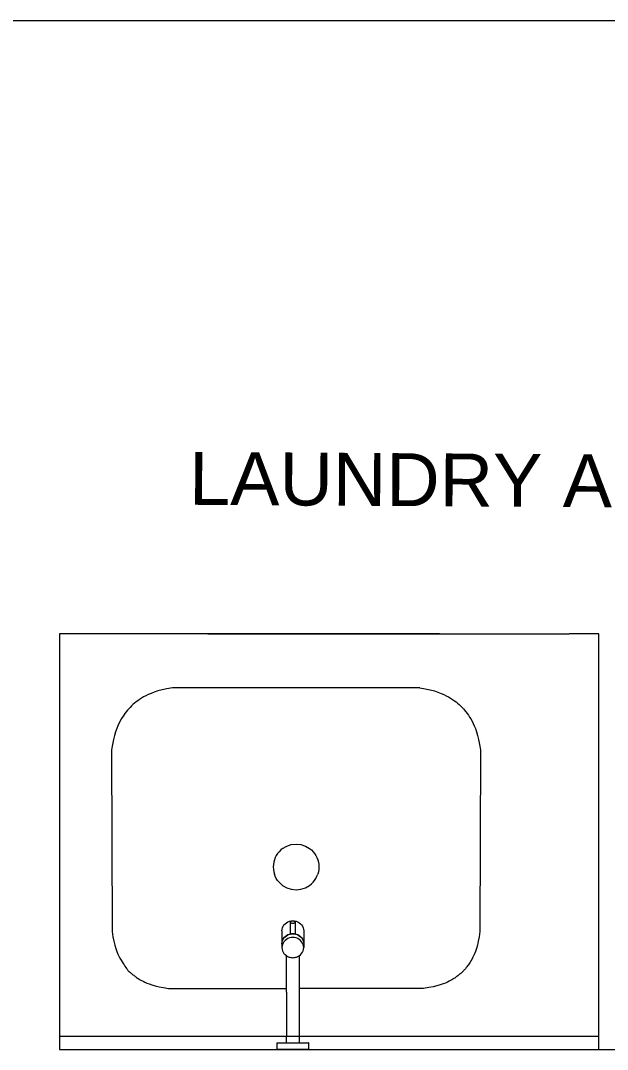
# Model space of a CAD drawing. Header units: millimetres. Extents: x 2027 to 2311, y 2171 to 2421.
# Drawn here: x 2262.59 to 2282.94, y 2385.09 to 2420.75 of the extents above; entities that cross this region are included whole.
import ezdxf

# ---------------------------------------------------------------- set-up
doc = ezdxf.new("R2010")
doc.units = ezdxf.units.MM
doc.layers.add('inne_gulv', color=255, linetype='Continuous', lineweight=15)
doc.layers.add('SectionCutEdges', color=6, linetype='Continuous', lineweight=30)
doc.styles.get("Standard").update_dxf_attribs({"font": 'arial.ttf'})

# ---------------------------------------------------------------- blocks, each defined once
blk = doc.blocks.new('laundry')
at = {"layer": 'inne_gulv'}
for p, q in [((405.3191, 54.4678), (405.3191, 54.8678)), ((405.3191, 54.8678), (405.3333, 54.8678)), ((405.3333, 54.8678), (405.6587, 54.8678)), ((405.4762, 54.8678), (406.1621, 54.8678)), ((405.5787, 54.8678), (405.9033, 54.8678)), ((405.6587, 54.8578), (405.6587, 54.8678)), ((405.659, 54.8678), (405.6587, 54.8678)), ((405.6587, 54.8578), (405.659, 54.8578)), ((405.6599, 54.8678), (405.659, 54.8678)), ((405.659, 54.8578), (405.6599, 54.8578)), ((405.6614, 54.8678), (405.6599, 54.8678)), ((405.6599, 54.8578), (405.6614, 54.8578)), ((405.6635, 54.8678), (405.6614, 54.8678)), ((405.6614, 54.8578), (405.6635, 54.8578)), ((405.666, 54.8678), (405.6635, 54.8678)), ((405.6635, 54.8578), (405.666, 54.8578)), ((405.669, 54.8678), (405.666, 54.8678)), ((405.666, 54.8578), (405.669, 54.8578)), ((405.6724, 54.8678), (405.669, 54.8678)), ((405.669, 54.8578), (405.6724, 54.8578)), ((405.676, 54.8678), (405.6724, 54.8678)), ((405.6724, 54.8578), (405.6737, 54.8578)), ((405.6737, 54.8578), (405.6738, 54.8578)), ((405.6737, 54.8578), (405.6737, 54.8478)), ((405.6738, 54.8578), (405.6742, 54.8578)), ((405.6742, 54.8578), (405.6748, 54.8578)), ((405.6748, 54.8578), (405.6756, 54.8578)), ((405.6756, 54.8578), (405.676, 54.8578)), ((405.6798, 54.8678), (405.676, 54.8678)), ((405.676, 54.8578), (405.6766, 54.8578)), ((405.6766, 54.8578), (405.6778, 54.8578)), ((405.6778, 54.8578), (405.6791, 54.8578)), ((405.6791, 54.8578), (405.6798, 54.8578)), ((405.6837, 54.8678), (405.6798, 54.8678)), ((405.6798, 54.8578), (405.6806, 54.8578)), ((405.6806, 54.8578), (405.6821, 54.8578)), ((405.6821, 54.8578), (405.6837, 54.8578)), ((405.6876, 54.8678), (405.6837, 54.8678)), ((405.6837, 54.8578), (405.6852, 54.8578)), ((405.6837, 54.8578), (405.6837, 54.8578)), ((405.6852, 54.8578), (405.6868, 54.8578)), ((405.6868, 54.8578), (405.6876, 54.8578)), ((405.6914, 54.8678), (405.6876, 54.8678)), ((405.6876, 54.8578), (405.6882, 54.8578)), ((405.6882, 54.8578), (405.6895, 54.8578)), ((405.6895, 54.8578), (405.6907, 54.8578)), ((405.6907, 54.8578), (405.6914, 54.8578)), ((405.6951, 54.8678), (405.6914, 54.8678)), ((405.6914, 54.8578), (405.6918, 54.8578)), ((405.6918, 54.8578), (405.6926, 54.8578)), ((405.6926, 54.8578), (405.6932, 54.8578)), ((405.6937, 54.8578), (405.6932, 54.8578)), ((405.6937, 54.8478), (405.6937, 54.8578)), ((405.6937, 54.8578), (405.6951, 54.8578)), ((405.6984, 54.8678), (405.6951, 54.8678)), ((405.6951, 54.8578), (405.6984, 54.8578)), ((405.7014, 54.8678), (405.6984, 54.8678)), ((405.6984, 54.8578), (405.7014, 54.8578)), ((405.7039, 54.8678), (405.7014, 54.8678)), ((405.7014, 54.8578), (405.7039, 54.8578)), ((405.706, 54.8678), (405.7039, 54.8678)), ((405.7039, 54.8578), (405.706, 54.8578)), ((405.7075, 54.8678), (405.706, 54.8678)), ((405.706, 54.8578), (405.7075, 54.8578)), ((405.7084, 54.8678), (405.7075, 54.8678)), ((405.7075, 54.8578), (405.7084, 54.8578)), ((405.7084, 54.8678), (405.7087, 54.8678)), ((405.7087, 54.8578), (405.7084, 54.8578)), ((405.7087, 54.8678), (405.7087, 54.8578)), ((406.1621, 54.8678), (406.1621, 54.8478)), ((406.1621, 54.8678), (406.8344, 54.8678)), ((406.1621, 54.8478), (405.3191, 54.8478)), ((405.6737, 54.8478), (405.3191, 54.8478)), ((405.6738, 54.8478), (405.6737, 54.8478)), ((405.6737, 54.7782), (405.6737, 54.8478)), ((405.6748, 54.8478), (405.6742, 54.8478)), ((405.6937, 54.8478), (405.6932, 54.8478)), ((405.6937, 54.7781), (405.6937, 54.8478)), ((406.1621, 54.8478), (406.1621, 54.2178)), ((405.6737, 54.7782), (405.6736, 54.7725)), ((405.6936, 54.7725), (405.6937, 54.7781)), ((405.4893, 54.7725), (405.6736, 54.7725)), ((405.6736, 54.7725), (405.6736, 54.772)), ((405.6736, 54.772), (405.6736, 54.7718)), ((405.6736, 54.7718), (405.6736, 54.771)), ((405.6736, 54.771), (405.6736, 54.7657)), ((405.6736, 54.7657), (405.6736, 54.7476)), ((405.8883, 54.7725), (405.6936, 54.7725)), ((405.6936, 54.772), (405.6936, 54.7725)), ((405.6936, 54.7718), (405.6936, 54.772)), ((405.6936, 54.771), (405.6936, 54.7718)), ((405.6936, 54.7656), (405.6936, 54.771)), ((405.6936, 54.7476), (405.6936, 54.7656)), ((405.6736, 54.7476), (405.6736, 54.7457)), ((405.6736, 54.7457), (405.6736, 54.7441)), ((405.6736, 54.7441), (405.6736, 54.743)), ((405.6736, 54.743), (405.6736, 54.7426)), ((405.6736, 54.7426), (405.6736, 54.7418)), ((405.6936, 54.7457), (405.6936, 54.7476)), ((405.6936, 54.7441), (405.6936, 54.7457)), ((405.6936, 54.743), (405.6936, 54.7441)), ((405.6936, 54.7426), (405.6936, 54.743)), ((405.6936, 54.7418), (405.6936, 54.7426)), ((405.6736, 54.7418), (405.6736, 54.7409)), ((405.6736, 54.7409), (405.6736, 54.7401)), ((405.6736, 54.7401), (405.6736, 54.7392)), ((405.6736, 54.7392), (405.6736, 54.7383)), ((405.6736, 54.7383), (405.6736, 54.7373)), ((405.6736, 54.7373), (405.6736, 54.7364)), ((405.6736, 54.7364), (405.6736, 54.7354)), ((405.6736, 54.7354), (405.6736, 54.7341)), ((405.6736, 54.7341), (405.6736, 54.7316)), ((405.6736, 54.7316), (405.6736, 54.728)), ((405.6736, 54.728), (405.6737, 54.7233)), ((405.6936, 54.7409), (405.6936, 54.7418)), ((405.6936, 54.7401), (405.6936, 54.7409)), ((405.6936, 54.7392), (405.6936, 54.7401)), ((405.6936, 54.7383), (405.6936, 54.7392)), ((405.6936, 54.7373), (405.6936, 54.7383)), ((405.6936, 54.7364), (405.6936, 54.7373)), ((405.6936, 54.7354), (405.6936, 54.7364)), ((405.6936, 54.7341), (405.6936, 54.7354)), ((405.6936, 54.7316), (405.6936, 54.7341)), ((405.6936, 54.728), (405.6936, 54.7316)), ((405.6937, 54.7233), (405.6936, 54.728)), ((405.6667, 54.7086), (405.6669, 54.7111)), ((405.6669, 54.7111), (405.667, 54.7115)), ((405.667, 54.7115), (405.6675, 54.7135)), ((405.6675, 54.7135), (405.6685, 54.7158)), ((405.6685, 54.7158), (405.6698, 54.7177)), ((405.6698, 54.7177), (405.6699, 54.7179)), ((405.6699, 54.7179), (405.6717, 54.7198)), ((405.6737, 54.7214), (405.6717, 54.7198)), ((405.6737, 54.7233), (405.6737, 54.7214)), ((405.6737, 54.7214), (405.6738, 54.7214)), ((405.6738, 54.7214), (405.6741, 54.7216)), ((405.6741, 54.7216), (405.6747, 54.722)), ((405.6747, 54.722), (405.6756, 54.7224)), ((405.6756, 54.7224), (405.676, 54.7227)), ((405.676, 54.7227), (405.6766, 54.7229)), ((405.6766, 54.7229), (405.6778, 54.7234)), ((405.6778, 54.7234), (405.6784, 54.7236)), ((405.6784, 54.7236), (405.6791, 54.7238)), ((405.6791, 54.7238), (405.6806, 54.7241)), ((405.6806, 54.7241), (405.681, 54.7242)), ((405.681, 54.7242), (405.6821, 54.7243)), ((405.6821, 54.7243), (405.6837, 54.7244)), ((405.6837, 54.7244), (405.6852, 54.7243)), ((405.6852, 54.7243), (405.6863, 54.7242)), ((405.6863, 54.7242), (405.6868, 54.7241)), ((405.6868, 54.7241), (405.6882, 54.7238)), ((405.6882, 54.7238), (405.6889, 54.7236)), ((405.6889, 54.7236), (405.6895, 54.7234)), ((405.6895, 54.7234), (405.6907, 54.7229)), ((405.6907, 54.7229), (405.6914, 54.7227)), ((405.6914, 54.7227), (405.6917, 54.7225)), ((405.6917, 54.7225), (405.6926, 54.722)), ((405.6926, 54.722), (405.6932, 54.7216)), ((405.6932, 54.7216), (405.6937, 54.7214)), ((405.6937, 54.7214), (405.6937, 54.7233)), ((405.6937, 54.7214), (405.6957, 54.7198)), ((405.6957, 54.7198), (405.6974, 54.7179)), ((405.6974, 54.7179), (405.6975, 54.7177)), ((405.6975, 54.7177), (405.6988, 54.7158)), ((405.6988, 54.7158), (405.6998, 54.7135)), ((405.6998, 54.7135), (405.7004, 54.7115)), ((405.7004, 54.7115), (405.7004, 54.7111)), ((405.7004, 54.7111), (405.7007, 54.7086)), ((405.6669, 54.7062), (405.6667, 54.7086)), ((405.6667, 54.7047), (405.6667, 54.7086)), ((405.6667, 54.7028), (405.6667, 54.7047)), ((405.6669, 54.7047), (405.6667, 54.7028)), ((405.6667, 54.7028), (405.6667, 54.7025)), ((405.6667, 54.7025), (405.6667, 54.7023)), ((405.6667, 54.7023), (405.6669, 54.7003)), ((405.6667, 54.6976), (405.6667, 54.7023)), ((405.6667, 54.6825), (405.6667, 54.6976)), ((405.6675, 54.7038), (405.6669, 54.7062)), ((405.6669, 54.7048), (405.6669, 54.7047)), ((405.6669, 54.7003), (405.6675, 54.6979)), ((405.6669, 54.7003), (405.6669, 54.6999)), ((405.6669, 54.6999), (405.6675, 54.6975)), ((405.6685, 54.7015), (405.6675, 54.7038)), ((405.6675, 54.6979), (405.6685, 54.6956)), ((405.6675, 54.6975), (405.6685, 54.6952)), ((405.6699, 54.6994), (405.6685, 54.7015)), ((405.6685, 54.6956), (405.6699, 54.6935)), ((405.6685, 54.6952), (405.6699, 54.6931)), ((405.6717, 54.6975), (405.6699, 54.6994)), ((405.6737, 54.6959), (405.6717, 54.6975)), ((405.676, 54.6946), (405.6737, 54.6959)), ((405.6784, 54.6936), (405.676, 54.6946)), ((405.6914, 54.6946), (405.6889, 54.6936)), ((405.6937, 54.6959), (405.6914, 54.6946)), ((405.6957, 54.6975), (405.6937, 54.6959)), ((405.6974, 54.6994), (405.6957, 54.6975)), ((405.6988, 54.7015), (405.6974, 54.6994)), ((405.6974, 54.6935), (405.6988, 54.6956)), ((405.6974, 54.6931), (405.6988, 54.6952)), ((405.6998, 54.7038), (405.6988, 54.7015)), ((405.6988, 54.6956), (405.6998, 54.6979)), ((405.6988, 54.6952), (405.6998, 54.6975)), ((405.7004, 54.7062), (405.6998, 54.7038)), ((405.6998, 54.6979), (405.7004, 54.7003)), ((405.6998, 54.6975), (405.7004, 54.6999)), ((405.7007, 54.7086), (405.7004, 54.7062)), ((405.7004, 54.7048), (405.7005, 54.7047)), ((405.7004, 54.7003), (405.7007, 54.7023)), ((405.7004, 54.6999), (405.7004, 54.7003)), ((405.7007, 54.7028), (405.7005, 54.7047)), ((405.7006, 54.7025), (405.7007, 54.7028)), ((405.7007, 54.7023), (405.7006, 54.7025)), ((405.7007, 54.7047), (405.7007, 54.7086)), ((405.7007, 54.7028), (405.7007, 54.7047)), ((405.7007, 54.6976), (405.7007, 54.7023)), ((405.7007, 54.6825), (405.7007, 54.6976)), ((405.4004, 54.3995), (405.4012, 54.6837)), ((405.6667, 54.6825), (405.6669, 54.68)), ((405.6669, 54.68), (405.6675, 54.6776)), ((405.6675, 54.6776), (405.6685, 54.6753)), ((405.6699, 54.6935), (405.6717, 54.6916)), ((405.6699, 54.6931), (405.6717, 54.6912)), ((405.6717, 54.6916), (405.6737, 54.69)), ((405.6717, 54.6912), (405.6737, 54.6896)), ((405.6737, 54.69), (405.676, 54.6887)), ((405.6737, 54.6896), (405.676, 54.6883)), ((405.676, 54.6887), (405.6784, 54.6878)), ((405.676, 54.6883), (405.6784, 54.6874)), ((405.681, 54.6931), (405.6784, 54.6936)), ((405.6784, 54.6878), (405.6797, 54.6875)), ((405.6784, 54.6874), (405.6797, 54.6871)), ((405.6797, 54.6871), (405.6797, 54.6875)), ((405.6797, 54.6689), (405.6797, 54.6871)), ((405.6837, 54.6929), (405.681, 54.6931)), ((405.6863, 54.6931), (405.6837, 54.6929)), ((405.6889, 54.6936), (405.6863, 54.6931)), ((405.6877, 54.6875), (405.6889, 54.6878)), ((405.6877, 54.6875), (405.6877, 54.6871)), ((405.6877, 54.6871), (405.6889, 54.6874)), ((405.6877, 54.6871), (405.6877, 54.6689)), ((405.6889, 54.6878), (405.6914, 54.6887)), ((405.6889, 54.6874), (405.6914, 54.6883)), ((405.6914, 54.6887), (405.6937, 54.69)), ((405.6914, 54.6883), (405.6937, 54.6896)), ((405.6937, 54.69), (405.6957, 54.6916)), ((405.6937, 54.6896), (405.6957, 54.6912)), ((405.6957, 54.6916), (405.6974, 54.6935)), ((405.6957, 54.6912), (405.6974, 54.6931)), ((405.6988, 54.6753), (405.6998, 54.6776)), ((405.6998, 54.6776), (405.7004, 54.68)), ((405.7004, 54.68), (405.7007, 54.6825)), ((405.9772, 54.3995), (405.9764, 54.6837)), ((405.6685, 54.6753), (405.6699, 54.6732)), ((405.6699, 54.6732), (405.6717, 54.6714)), ((405.6717, 54.6714), (405.6737, 54.6698)), ((405.6737, 54.6698), (405.676, 54.6685)), ((405.676, 54.6685), (405.6784, 54.6675)), ((405.6784, 54.6675), (405.681, 54.6669)), ((405.6797, 54.6691), (405.6799, 54.6693)), ((405.6797, 54.6689), (405.6797, 54.6691)), ((405.6797, 54.6686), (405.6797, 54.6689)), ((405.6799, 54.6684), (405.6797, 54.6686)), ((405.6799, 54.6693), (405.6801, 54.6695)), ((405.6801, 54.6682), (405.6799, 54.6684)), ((405.6801, 54.6695), (405.6804, 54.6697)), ((405.6804, 54.668), (405.6801, 54.6682)), ((405.6804, 54.6697), (405.6808, 54.6699)), ((405.6808, 54.6678), (405.6804, 54.668)), ((405.6808, 54.6699), (405.681, 54.67)), ((405.681, 54.6677), (405.6808, 54.6678)), ((405.681, 54.67), (405.6813, 54.6701)), ((405.6813, 54.6676), (405.681, 54.6677)), ((405.681, 54.6669), (405.6837, 54.6667)), ((405.6813, 54.6701), (405.6819, 54.6702)), ((405.6819, 54.6675), (405.6813, 54.6676)), ((405.6819, 54.6702), (405.6824, 54.6703)), ((405.6824, 54.6674), (405.6819, 54.6675)), ((405.6824, 54.6703), (405.683, 54.6703)), ((405.683, 54.6674), (405.6824, 54.6674)), ((405.683, 54.6703), (405.6837, 54.6704)), ((405.6837, 54.6674), (405.683, 54.6674)), ((405.6837, 54.6704), (405.6843, 54.6703)), ((405.6843, 54.6674), (405.6837, 54.6674)), ((405.6837, 54.6667), (405.6863, 54.6669)), ((405.6843, 54.6703), (405.6849, 54.6703)), ((405.6849, 54.6674), (405.6843, 54.6674)), ((405.6849, 54.6703), (405.6855, 54.6702)), ((405.6855, 54.6675), (405.6849, 54.6674)), ((405.6855, 54.6702), (405.686, 54.6701)), ((405.686, 54.6676), (405.6855, 54.6675)), ((405.686, 54.6701), (405.6865, 54.6699)), ((405.6863, 54.6677), (405.686, 54.6676)), ((405.6865, 54.6678), (405.6863, 54.6677)), ((405.6863, 54.6669), (405.6888, 54.6675)), ((405.6865, 54.6699), (405.6869, 54.6697)), ((405.6869, 54.668), (405.6865, 54.6678)), ((405.6869, 54.6697), (405.6872, 54.6695)), ((405.6872, 54.6682), (405.6869, 54.668)), ((405.6872, 54.6695), (405.6875, 54.6693)), ((405.6875, 54.6684), (405.6872, 54.6682)), ((405.6875, 54.6693), (405.6876, 54.6691)), ((405.6876, 54.6686), (405.6875, 54.6684)), ((405.6876, 54.6691), (405.6877, 54.6689)), ((405.6877, 54.6689), (405.6876, 54.6686)), ((405.6888, 54.6675), (405.6889, 54.6675)), ((405.6889, 54.6675), (405.6914, 54.6685)), ((405.6914, 54.6685), (405.6937, 54.6698)), ((405.6937, 54.6698), (405.6957, 54.6714)), ((405.6957, 54.6714), (405.6974, 54.6732)), ((405.6974, 54.6732), (405.6988, 54.6753)), ((405.6678, 54.6114), (405.6743, 54.6151)), ((405.6743, 54.6151), (405.6814, 54.6175)), ((405.6814, 54.6175), (405.6888, 54.6182)), ((405.6888, 54.6182), (405.6962, 54.6175)), ((405.6962, 54.6175), (405.7033, 54.6151)), ((405.7033, 54.6151), (405.7098, 54.6114)), ((405.6579, 54.6004), (405.6562, 54.597)), ((405.66, 54.6035), (405.6579, 54.6004)), ((405.6623, 54.6064), (405.66, 54.6035)), ((405.6649, 54.609), (405.6623, 54.6064)), ((405.6678, 54.6114), (405.6649, 54.609)), ((405.7098, 54.6114), (405.7127, 54.609)), ((405.7127, 54.609), (405.7153, 54.6064)), ((405.7153, 54.6064), (405.7176, 54.6035)), ((405.7176, 54.6035), (405.7197, 54.6004)), ((405.7197, 54.6004), (405.7214, 54.597)), ((405.6532, 54.5825), (405.6534, 54.5863)), ((405.6534, 54.5788), (405.6532, 54.5825)), ((405.6534, 54.5863), (405.6539, 54.59)), ((405.6539, 54.59), (405.6549, 54.5936)), ((405.6562, 54.597), (405.6549, 54.5936)), ((405.7214, 54.597), (405.7228, 54.5936)), ((405.7237, 54.59), (405.7228, 54.5936)), ((405.7243, 54.5863), (405.7237, 54.59)), ((405.7245, 54.5825), (405.7243, 54.5863)), ((405.7243, 54.5788), (405.7245, 54.5825)), ((405.6539, 54.5751), (405.6534, 54.5788)), ((405.6549, 54.5715), (405.6539, 54.5751)), ((405.6562, 54.568), (405.6549, 54.5715)), ((405.6579, 54.5647), (405.6562, 54.568)), ((405.7197, 54.5647), (405.7214, 54.568)), ((405.7214, 54.568), (405.7228, 54.5715)), ((405.7228, 54.5715), (405.7237, 54.5751)), ((405.7237, 54.5751), (405.7243, 54.5788)), ((405.66, 54.5616), (405.6579, 54.5647)), ((405.6623, 54.5587), (405.66, 54.5616)), ((405.6649, 54.556), (405.6623, 54.5587)), ((405.6678, 54.5536), (405.6649, 54.556)), ((405.6678, 54.5536), (405.6743, 54.5499)), ((405.6743, 54.5499), (405.6814, 54.5476)), ((405.6962, 54.5476), (405.7033, 54.5499)), ((405.7033, 54.5499), (405.7098, 54.5536)), ((405.7098, 54.5536), (405.7127, 54.556)), ((405.7127, 54.556), (405.7153, 54.5587)), ((405.7153, 54.5587), (405.7176, 54.5616)), ((405.7176, 54.5616), (405.7197, 54.5647)), ((405.6814, 54.5476), (405.6888, 54.5468)), ((405.6888, 54.5468), (405.6962, 54.5476)), ((405.3191, 54.2178), (405.3191, 54.4678)), ((405.8822, 54.3023), (405.4954, 54.3023)), ((405.9129, 54.2178), (405.3191, 54.2178)), ((405.551, 54.2178), (406.0507, 54.2178)), ((405.9129, 54.2178), (405.9139, 54.2178)), ((405.9139, 54.2178), (405.9167, 54.2178)), ((405.9167, 54.2178), (405.9209, 54.2178)), ((405.9209, 54.2178), (405.9255, 54.2178)), ((405.9255, 54.2178), (405.9658, 54.2178)), ((405.9658, 54.2178), (405.9727, 54.2178)), ((405.9727, 54.2178), (405.9781, 54.2178)), ((406.0507, 54.2178), (406.0561, 54.2178)), ((406.0561, 54.2178), (406.063, 54.2178)), ((406.063, 54.2178), (406.1033, 54.2178)), ((406.1033, 54.2178), (406.1079, 54.2178)), ((406.1079, 54.2178), (406.1121, 54.2178)), ((406.1121, 54.2178), (406.1149, 54.2178)), ((406.1149, 54.2178), (406.1158, 54.2178)), ((406.1621, 54.2178), (406.1158, 54.2178))]:
    blk.add_line(p, q, dxfattribs=at)
for points in [[(405.4012, 54.6837), (405.4025, 54.6917), (405.4039, 54.6987), (405.4054, 54.7048), (405.4069, 54.7101), (405.4085, 54.7147), (405.4101, 54.7187), (405.4117, 54.7222), (405.4134, 54.7254), (405.4151, 54.7284), (405.4167, 54.7311), (405.4183, 54.7336), (405.4198, 54.7358), (405.4212, 54.7378), (405.4225, 54.7396), (405.4236, 54.7411), (405.4246, 54.7423), (405.4254, 54.7434), (405.426, 54.7442), (405.4265, 54.7448), (405.427, 54.7453), (405.4274, 54.7458), (405.4279, 54.7462), (405.4284, 54.7467), (405.429, 54.7472), (405.4297, 54.7478), (405.4306, 54.7485), (405.4316, 54.7493), (405.4327, 54.7501), (405.4338, 54.751), (405.435, 54.7519), (405.4361, 54.7528), (405.4373, 54.7537), (405.4384, 54.7545), (405.4395, 54.7554), (405.4407, 54.7563), (405.442, 54.7571), (405.4435, 54.7581), (405.4452, 54.7591), (405.4472, 54.7601), (405.4495, 54.7613), (405.4522, 54.7626), (405.4553, 54.764), (405.459, 54.7654), (405.4634, 54.7669), (405.4685, 54.7683), (405.4745, 54.7698), (405.4814, 54.7712), (405.4893, 54.7725)], [(405.9764, 54.6837), (405.9751, 54.6917), (405.9737, 54.6987), (405.9723, 54.7048), (405.9708, 54.71), (405.9693, 54.7145), (405.9678, 54.7183), (405.9663, 54.7216), (405.9649, 54.7245), (405.9636, 54.727), (405.9623, 54.7293), (405.961, 54.7313), (405.9599, 54.7331), (405.9588, 54.7347), (405.9578, 54.7362), (405.9568, 54.7374), (405.9559, 54.7386), (405.955, 54.7397), (405.9542, 54.7408), (405.9535, 54.7417), (405.9527, 54.7427), (405.9519, 54.7436), (405.9511, 54.7445), (405.9502, 54.7454), (405.9493, 54.7463), (405.9483, 54.7472), (405.9473, 54.7481), (405.9462, 54.749), (405.945, 54.75), (405.9438, 54.7509), (405.9427, 54.7519), (405.9415, 54.7528), (405.9403, 54.7537), (405.9392, 54.7545), (405.9381, 54.7554), (405.9369, 54.7563), (405.9356, 54.7571), (405.9341, 54.7581), (405.9324, 54.7591), (405.9304, 54.7601), (405.9281, 54.7613), (405.9254, 54.7626), (405.9223, 54.764), (405.9186, 54.7654), (405.9142, 54.7669), (405.9091, 54.7683), (405.9031, 54.7698), (405.8962, 54.7712), (405.8883, 54.7725)], [(405.4954, 54.3023), (405.4867, 54.3039), (405.4792, 54.3057), (405.4726, 54.3074), (405.467, 54.3092), (405.462, 54.3111), (405.4577, 54.313), (405.4539, 54.3149), (405.4504, 54.3168), (405.4472, 54.3187), (405.4442, 54.3207), (405.4413, 54.3226), (405.4387, 54.3246), (405.4362, 54.3266), (405.4338, 54.3287), (405.4315, 54.3308), (405.4293, 54.333), (405.4272, 54.3352), (405.4252, 54.3376), (405.4232, 54.34), (405.4212, 54.3426), (405.4193, 54.3453), (405.4174, 54.3481), (405.4155, 54.3512), (405.4137, 54.3545), (405.4119, 54.358), (405.4101, 54.3619), (405.4083, 54.3662), (405.4066, 54.3712), (405.4049, 54.3769), (405.4033, 54.3834), (405.4018, 54.3909), (405.4004, 54.3995)], [(405.8822, 54.3023), (405.8909, 54.3039), (405.8984, 54.3057), (405.905, 54.3074), (405.9106, 54.3092), (405.9156, 54.3111), (405.9199, 54.313), (405.9237, 54.3149), (405.9272, 54.3168), (405.9304, 54.3187), (405.9334, 54.3207), (405.9363, 54.3226), (405.9389, 54.3246), (405.9414, 54.3266), (405.9438, 54.3287), (405.9461, 54.3308), (405.9483, 54.333), (405.9504, 54.3352), (405.9524, 54.3376), (405.9544, 54.34), (405.9564, 54.3426), (405.9583, 54.3453), (405.9602, 54.3481), (405.9621, 54.3512), (405.9639, 54.3545), (405.9657, 54.358), (405.9675, 54.3619), (405.9693, 54.3662), (405.971, 54.3712), (405.9727, 54.3769), (405.9743, 54.3834), (405.9758, 54.3909), (405.9772, 54.3995)]]:
    blk.add_lwpolyline(points, dxfattribs=at)
for centre, radius, start, end in [((405.6837, 54.7063), 0.0192, 257.9958, 282.0042), ((405.6837, 54.7056), 0.0189, 257.8057, 282.1943)]:
    blk.add_arc(centre, radius, start, end, dxfattribs=at)

msp = doc.modelspace()

# ---------------------------------------------------------------- linework, layer by layer
at = {"layer": 'inne_gulv'}
msp.add_line((2228.003, 2420.753), (2311.147, 2420.753), dxfattribs=at)

# ---------------------------------------------------------------- block references
at = {"layer": 'SectionCutEdges', "xscale": -22.17179802280316, "yscale": 22.17179802280316, "zscale": 22.17179802280316, "rotation": 180}
msp.add_blockref('laundry', (-6722.706, 3601.605, 14.839), dxfattribs=at)

# ---------------------------------------------------------------- texts
at = {"layer": 'inne_gulv', "insert": (2268.444, 2405.801), "char_height": 1.83399, "width": 19.80413, "attachment_point": 1, "rotation": 359.6461}
msp.add_mtext('LAUNDRY AREA', dxfattribs=at)

doc.saveas('drawing.dxf')
